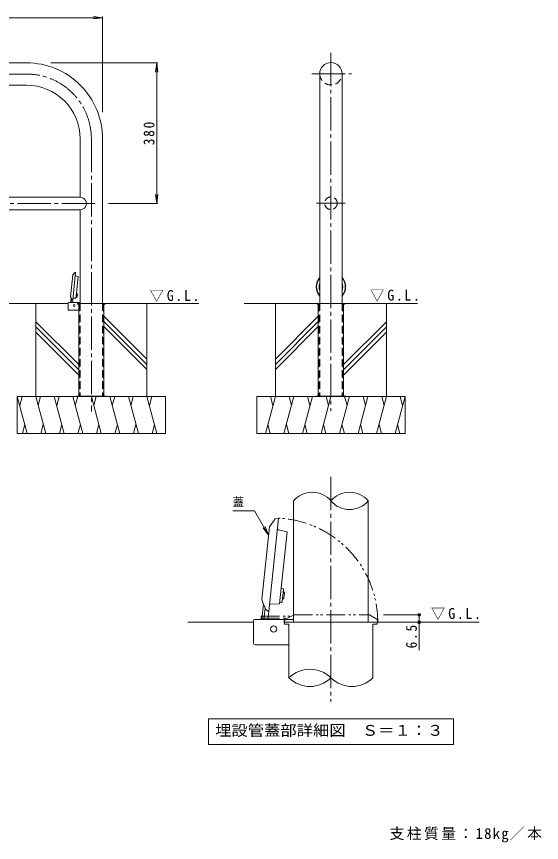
# Model space of a CAD drawing. Units: millimetres, scale not verified, with parts at other scales. Extents: x -1773 to 1813, y -1387 to 1146.
# Drawn here: x 397 to 1813, y -1117 to 1114 of the extents above; entities that cross this region are included whole.
import ezdxf
from ezdxf.enums import TextEntityAlignment as Align

# ---------------------------------------------------------------- set-up
doc = ezdxf.new("R2010")
doc.units = ezdxf.units.MM
doc.header["$LTSCALE"] = 10
doc.header["$PDMODE"] = 32
doc.header["$PDSIZE"] = 8
for name, pattern in [('CHAIN2', [12, 9, -1, 1, -1]), ('DASHED2', [3, 2, -1]), ('DOUBLE_CHAIN1', [8.8, 5, -1, 0.6, -0.6, 0.6, -1])]:
    doc.linetypes.add(name, pattern=pattern)
for name, color, linetype, lineweight in [('C-0', 4, 'Continuous', 9), ('C-1', 7, 'Continuous', 9), ('C-2', 3, 'Continuous', 9), ('C-3', 3, 'DASHED2', 9), ('C-4', 7, 'Continuous', 9), ('C-5', 7, 'Continuous', 9), ('C-6', 2, 'Continuous', 9), ('C-9', 7, 'Continuous', 9), ('C-B', 2, 'Continuous', 9), ('C-E', 6, 'Continuous', 5), ('D-0', 4, 'Continuous', 9), ('D-1', 3, 'Continuous', 9), ('D-4', 7, 'Continuous', 9), ('D-5', 7, 'Continuous', 9), ('D-6', 2, 'Continuous', 9), ('D-9', 7, 'Continuous', 9), ('D-B', 2, 'Continuous', 9), ('D-E', 4, 'Continuous', 9)]:
    doc.layers.add(name, color=color, linetype=linetype, lineweight=lineweight)
doc.styles.add('ＭＳ ゴシック', font='')
doc.styles.get('ＭＳ ゴシック').set_extended_font_data('MS Gothic')

msp = doc.modelspace()

# ---------------------------------------------------------------- linework, layer by layer
at = {"layer": 'C-0', "color": 7, "linetype": 'CHAIN2'}
for p, q in [((1245.25, 1016.02), (1245.25, 47.85)), ((1193.36, 959.5), (1300.39, 959.5)), ((-370.96, 958.61), (423.79, 958.61)), ((598.79, 783.61), (598.79, 46.96)), ((609.25, 608.86), (-370.96, 608.86)), ((1206.46, 609.75), (1283.59, 609.75))]:
    msp.add_line(p, q, dxfattribs=at)
at = {"layer": 'C-0'}
for p, q in [((542.88, 357.17), (549.09, 416.27)), ((553.7, 422.62), (549.09, 416.27)), ((556.24, 413.75), (563.23, 412.12)), ((542.88, 357.17), (544.06, 354.08)), ((549.92, 353.6), (557.1, 353.74)), ((561.29, 338.86), (598.79, 338.86)), ((561.29, 338.86), (561.29, 337.36)), ((561.29, 337.36), (564.79, 337.36)), ((564.79, 337.36), (564.79, 88.86)), ((636.29, 338.86), (598.79, 338.86)), ((632.79, 337.36), (632.79, 88.86)), ((632.79, 337.36), (636.29, 337.36)), ((636.29, 338.86), (636.29, 337.36)), ((636.29, 338.86), (636.29, 337.36)), ((1207.75, 338.86), (1227.75, 338.86)), ((1207.75, 338.86), (1207.75, 337.36)), ((1207.75, 338.86), (1207.75, 337.36)), ((1207.75, 337.36), (1211.25, 337.36)), ((1211.25, 337.36), (1211.25, 88.86)), ((1282.75, 338.86), (1262.75, 338.86)), ((1279.25, 337.36), (1279.25, 88.86)), ((1282.75, 337.36), (1279.25, 337.36)), ((1282.75, 338.86), (1282.75, 337.36))]:
    msp.add_line(p, q, dxfattribs=at)
at = {"layer": 'C-0', "linetype": 'DASHED2'}
for p, q in [((566.29, 337.36), (566.29, 88.86)), ((631.29, 337.36), (631.29, 88.86)), ((1212.75, 337.36), (1212.75, 88.86)), ((1277.75, 337.36), (1277.75, 88.86))]:
    msp.add_line(p, q, dxfattribs=at)
at = {"layer": 'C-0'}
for points in [[(548.41, 347.66), (556.37, 423.34), (553.7, 422.62)], [(563.23, 412.12), (558.44, 366.52), (558.44, 366.47)]]:
    msp.add_lwpolyline(points, dxfattribs=at)
at = {"layer": 'C-0', "color": 7, "linetype": 'CHAIN2'}
msp.add_arc((423.79, 783.61), 175, 0, 90.00024, dxfattribs=at)
at = {"layer": 'C-0'}
for centre, radius, start, end in [((556.47, 414.72), 1, 174, 256.87498), ((556.14, 423.07), 0.2, 354, 105.20602), ((548.22, 347.68), 0.2, 242.79398, 354), ((549.94, 352.6), 1, 91.12502, 174)]:
    msp.add_arc(centre, radius, start, end, dxfattribs=at)
at = {"layer": 'C-0', "linetype": 'DASHED2'}
for centre, start, end in [((564.79, 337.36), 0, 90), ((632.79, 337.36), 90, 180), ((1211.25, 337.36), 0, 90), ((1279.25, 337.36), 90, 180)]:
    msp.add_arc(centre, 1.5, start, end, dxfattribs=at)
at = {"layer": 'C-0'}
for major_axis, start_param, end_param in [((-4.16, 39.58), 0.7667625, 2.1642506), ((-4.06, 38.59), 0.7980163, 2.132987), ((-4.16, 39.58), 3.9038804, 5.3103083), ((-4.06, 38.59), 3.9348512, 5.2793375), ((-3.35, 31.83), 1.154745, 1.7762584), ((-3.35, 31.83), 4.2848321, 4.9293566)]:
    msp.add_ellipse((1245.31, 383.84), major_axis=major_axis, ratio=0.9945, start_param=start_param, end_param=end_param, dxfattribs=at)
at = {"layer": 'C-1', "color": 3}
for p, q in [((1215, 443.84), (1215, 338.86)), ((1275.5, 428.34), (1275.5, 338.86)), ((536.04, 322.16), (536.04, 339.66)), ((537.54, 341.16), (568.54, 341.16)), ((537.54, 320.66), (564.79, 320.66))]:
    msp.add_line(p, q, dxfattribs=at)
at = {"layer": 'C-1', "color": 4}
for p, q in [((558.44, 366.47), (557.1, 353.74)), ((544.06, 354.08), (545.97, 349.11)), ((545.97, 349.11), (548.12, 347.5))]:
    msp.add_line(p, q, dxfattribs=at)
at = {"layer": 'C-1'}
for p, q in [((558.79, 88.86), (638.79, 88.86)), ((558.79, 88.86), (558.79, 87.36)), ((586.29, 88.86), (586.29, 87.36)), ((611.29, 88.86), (611.29, 87.36)), ((638.79, 88.86), (638.79, 87.36)), ((1205.25, 88.86), (1205.25, 87.36)), ((1285.25, 88.86), (1205.25, 88.86)), ((1232.75, 88.86), (1232.75, 87.36)), ((1257.75, 88.86), (1257.75, 87.36)), ((1285.25, 88.86), (1285.25, 87.36))]:
    msp.add_line(p, q, dxfattribs=at)
at = {"layer": 'C-1', "color": 3}
for centre, start, end in [((537.54, 339.66), 90, 180), ((537.54, 322.16), 180, 270)]:
    msp.add_arc(centre, 1.5, start, end, dxfattribs=at)
at = {"layer": 'C-2'}
for p, q in [((-370.96, 988.86), (423.79, 988.86)), ((1215, 959.5), (1215, 409.47)), ((1275.5, 959.5), (1275.5, 409.54)), ((-370.96, 928.36), (423.79, 928.36)), ((568.54, 783.61), (568.54, 625.86)), ((629.04, 783.61), (629.04, 338.86)), ((-370.96, 625.86), (568.54, 625.86)), ((568.54, 591.86), (-370.96, 591.86)), ((568.54, 591.86), (568.54, 338.86))]:
    msp.add_line(p, q, dxfattribs=at)
at = {"layer": 'C-2', "linetype": 'DASHED2'}
msp.add_circle((1245.25, 609.75), 17, dxfattribs=at)
at = {"layer": 'C-2'}
for centre, radius, start, end in [((423.79, 783.61), 205.25, 0, 90.00023), ((1245.25, 959.5), 30.25, 0, 180), ((423.79, 783.61), 144.75, 0, 90.0002), ((568.54, 608.86), 17, 270, 90.00041)]:
    msp.add_arc(centre, radius, start, end, dxfattribs=at)
at = {"layer": 'C-2', "linetype": 'DASHED2'}
msp.add_arc((1245.25, 959.5), 30.25, 180.00047, 0.00047, dxfattribs=at)
at = {"layer": 'C-3'}
for p, q in [((568.54, 338.86), (568.54, 88.86)), ((629.04, 338.86), (629.04, 88.86)), ((1215, 338.86), (1215, 88.86)), ((1275.5, 338.86), (1275.5, 88.86))]:
    msp.add_line(p, q, dxfattribs=at)
at = {"layer": 'C-4'}
for p, q in [((-1370.96, 1110.75), (629.04, 1110.75)), ((629.04, 1110.75), (604.26, 1114.01)), ((629.04, 1110.75), (604.26, 1107.49)), ((629.04, 1113.75), (629.04, 855.69)), ((778.29, 988.86), (489.33, 988.86)), ((775.29, 988.86), (772.03, 964.07)), ((775.29, 988.86), (775.29, 608.86)), ((775.29, 988.86), (778.55, 964.07)), ((775.29, 608.86), (772.03, 633.64)), ((775.29, 608.86), (778.55, 633.64)), ((778.29, 608.86), (645.21, 608.86))]:
    msp.add_line(p, q, dxfattribs=at)
at = {"layer": 'C-6'}
for p, q in [((559.91, 357.51), (559.51, 357.56)), ((560.79, 358.23), (559.59, 358.35)), ((559.91, 357.51), (560.79, 358.23)), ((561.25, 362.6), (560.05, 362.73)), ((560.53, 363.48), (560.14, 363.52)), ((560.53, 363.48), (561.25, 362.6)), ((560.79, 358.23), (561.25, 362.6)), ((542.9, 341.16), (544.22, 353.67))]:
    msp.add_line(p, q, dxfattribs=at)
at = {"layer": 'C-9'}
for p, q in [((544.51, 341.16), (545.48, 350.39)), ((547.73, 341.16), (548.41, 347.66))]:
    msp.add_line(p, q, dxfattribs=at)
at = {"layer": 'C-B'}
for p, q in [((559.99, 366.3), (558.44, 366.47)), ((560.35, 365.51), (559.3, 355.57)), ((560.35, 365.51), (559.99, 366.3)), ((558.79, 354.87), (557.23, 355.03)), ((559.3, 355.57), (558.79, 354.87))]:
    msp.add_line(p, q, dxfattribs=at)
at = {"layer": 'C-E'}
for p, q in [((-1277.96, 338.86), (536.04, 338.86)), ((448.79, 87.36), (448.79, 338.86)), ((636.29, 338.86), (888.62, 338.86)), ((748.79, 87.36), (748.79, 338.86)), ((1011.03, 338.86), (1478.65, 338.86)), ((1095.25, 87.36), (1095.25, 338.86)), ((1395.25, 87.36), (1395.25, 338.86)), ((632.79, 304.67), (748.79, 188.67)), ((632.79, 290.53), (748.79, 174.53)), ((1211.25, 304.67), (1095.25, 188.67)), ((1211.25, 290.53), (1095.25, 174.53)), ((448.79, 289.79), (564.79, 173.79)), ((448.79, 275.65), (564.79, 159.65)), ((632.79, 276.39), (748.79, 160.39)), ((1211.25, 276.39), (1095.25, 160.39)), ((1395.25, 289.79), (1279.25, 173.79)), ((1395.25, 275.65), (1279.25, 159.65)), ((448.79, 261.5), (564.79, 145.5)), ((1395.25, 261.5), (1279.25, 145.5)), ((398.79, -12.64), (398.79, 87.36)), ((798.79, 87.36), (398.79, 87.36)), ((398.79, 87.36), (425.59, -12.64)), ((411.84, 87.36), (405.32, 63.01)), ((448.79, 87.36), (475.59, -12.64)), ((461.84, 87.36), (455.32, 63.01)), ((498.79, 87.36), (525.59, -12.64)), ((511.84, 87.36), (505.32, 63.01)), ((548.79, 87.36), (575.59, -12.64)), ((561.84, 87.36), (555.32, 63.01)), ((598.79, 87.36), (625.59, -12.64)), ((611.84, 87.36), (605.32, 63.01)), ((648.79, 87.36), (675.59, -12.64)), ((661.84, 87.36), (655.32, 63.01)), ((698.79, 87.36), (725.59, -12.64)), ((711.84, 87.36), (705.32, 63.01)), ((748.79, 87.36), (775.59, -12.64)), ((761.84, 87.36), (755.32, 63.01)), ((798.79, -12.64), (798.79, 87.36)), ((1045.25, 87.36), (1445.25, 87.36)), ((1045.25, -12.64), (1045.25, 87.36)), ((1095.25, 87.36), (1068.45, -12.64)), ((1082.2, 87.36), (1088.72, 63.01)), ((1145.25, 87.36), (1118.45, -12.64)), ((1132.2, 87.36), (1138.72, 63.01)), ((1195.25, 87.36), (1168.45, -12.64)), ((1182.2, 87.36), (1188.72, 63.01)), ((1245.25, 87.36), (1218.45, -12.64)), ((1232.2, 87.36), (1238.72, 63.01)), ((1295.25, 87.36), (1268.45, -12.64)), ((1282.2, 87.36), (1288.72, 63.01)), ((1345.25, 87.36), (1318.45, -12.64)), ((1332.2, 87.36), (1338.72, 63.01)), ((1395.25, 87.36), (1368.45, -12.64)), ((1382.2, 87.36), (1388.72, 63.01)), ((1445.25, 87.36), (1418.45, -12.64)), ((1432.2, 87.36), (1438.72, 63.01)), ((1445.25, -12.64), (1445.25, 87.36)), ((412.54, -12.64), (419.06, 11.71)), ((462.54, -12.64), (469.06, 11.71)), ((512.54, -12.64), (519.06, 11.71)), ((562.54, -12.64), (569.06, 11.71)), ((612.54, -12.64), (619.06, 11.71)), ((662.54, -12.64), (669.06, 11.71)), ((712.54, -12.64), (719.06, 11.71)), ((762.54, -12.64), (769.06, 11.71)), ((1081.5, -12.64), (1074.98, 11.71)), ((1131.5, -12.64), (1124.98, 11.71)), ((1181.5, -12.64), (1174.98, 11.71)), ((1231.5, -12.64), (1224.98, 11.71)), ((1281.5, -12.64), (1274.98, 11.71)), ((1331.5, -12.64), (1324.98, 11.71)), ((1381.5, -12.64), (1374.98, 11.71)), ((1431.5, -12.64), (1424.98, 11.71)), ((798.79, -12.64), (398.79, -12.64)), ((1045.25, -12.64), (1445.25, -12.64))]:
    msp.add_line(p, q, dxfattribs=at)
at = {"layer": 'C-E', "color": 4, "lineweight": 9}
msp.add_circle((552.44, 333.36), 2.5, dxfattribs=at)
at = {"layer": 'D-0', "color": 7, "linetype": 'CHAIN2'}
msp.add_line((1245.25, -129.63), (1245.25, -737.32), dxfattribs=at)
at = {"layer": 'D-0'}
for p, q in [((1077.32, -492.63), (1103.74, -241.31)), ((1094.95, -242.76), (1079.58, -263.91)), ((1102.9, -240.6), (1094.95, -242.76)), ((1058.87, -460.93), (1079.58, -263.91)), ((1103.41, -272.34), (1126.72, -277.77)), ((1058.87, -460.93), (1062.82, -471.2)), ((1082.34, -472.84), (1106.27, -472.37)), ((1120.25, -521.95), (1120.25, -526.95)), ((1120.25, -521.95), (1369.5, -521.95)), ((1120.25, -526.95), (1131.91, -526.95)), ((1131.91, -526.95), (1131.91, -672.18)), ((1358.58, -526.95), (1370.25, -526.95)), ((1358.58, -526.95), (1358.58, -672.18)), ((1370.25, -521.95), (1370.25, -526.95)), ((1370.25, -521.95), (1370.25, -526.95))]:
    msp.add_line(p, q, dxfattribs=at)
at = {"layer": 'D-0', "linetype": 'DOUBLE_CHAIN1'}
for p, q in [((1145.23, -501.95), (1138.69, -505.28)), ((1145.23, -501.95), (1349.49, -501.95)), ((1118.9, -521.95), (1371.61, -521.95))]:
    msp.add_line(p, q, dxfattribs=at)
at = {"layer": 'D-0'}
msp.add_lwpolyline([(1126.72, -277.77), (1110.75, -429.75), (1110.73, -429.93)], dxfattribs=at)
at = {"layer": 'D-0', "linetype": 'DOUBLE_CHAIN1'}
for points in [[(1138.69, -505.28), (1122.86, -513.36), (1118.27, -521.04)], [(1372.23, -521.04), (1369.25, -513.36), (1349.49, -501.95)]]:
    msp.add_lwpolyline(points, dxfattribs=at)
at = {"layer": 'D-0'}
for centre, radius, start, end in [((1103.07, -241.24), 0.667, 354, 105.20602), ((1104.17, -269.09), 3.33, 174, 256.87498), ((1082.4, -476.17), 3.33, 91.12502, 174), ((1076.66, -492.56), 0.667, 242.79398, 354), ((1118.9, -521.28), 0.667, 158.79398, 270), ((1188.58, -729.33), 80.48, 45.23975, 134.76025), ((1188.58, -615.04), 80.48, 225.23975, 314.76025), ((1301.91, -615.04), 80.48, 225.23975, 314.76025)]:
    msp.add_arc(centre, radius, start, end, dxfattribs=at)
at = {"layer": 'D-0', "linetype": 'DOUBLE_CHAIN1'}
for centre, radius, start, end in [((1090.26, -521.95), 281.35, 0, 87.23974), ((1371.61, -521.28), 0.667, 270, 21.20602)]:
    msp.add_arc(centre, radius, start, end, dxfattribs=at)
at = {"layer": 'D-1'}
for p, q in [((1144.41, -521.95), (1144.41, -194.36)), ((1346.08, -521.95), (1346.08, -194.36)), ((1036.08, -577.62), (1036.08, -519.28)), ((1041.08, -514.28), (1144.41, -514.28)), ((1041.08, -582.62), (1131.91, -582.62))]:
    msp.add_line(p, q, dxfattribs=at)
at = {"layer": 'D-1', "color": 4}
for p, q in [((1110.73, -429.93), (1106.27, -472.37)), ((1062.82, -471.2), (1069.19, -487.8)), ((1069.19, -487.8), (1076.35, -493.16))]:
    msp.add_line(p, q, dxfattribs=at)
at = {"layer": 'D-1'}
for centre, radius, start, end in [((1194.83, -237.16), 66.14, 40.32968, 139.67032), ((1295.66, -237.16), 66.14, 40.32968, 139.67032), ((1295.66, -151.56), 66.14, 220.32968, 319.67032), ((1041.08, -519.28), 5, 90, 180), ((1041.08, -577.62), 5, 180, 270)]:
    msp.add_arc(centre, radius, start, end, dxfattribs=at)
at = {"layer": 'D-4'}
for p, q in [((1486.37, -501.95), (1387.32, -501.95)), ((1483.37, -501.95), (1483.37, -597.18)), ((1486.37, -521.95), (1409.44, -521.95))]:
    msp.add_line(p, q, dxfattribs=at)
for p in [(1483.37, -501.95), (1483.37, -521.95)]:
    msp.add_point(p, dxfattribs=at)
at = {"layer": 'D-5'}
for p, q in [((1039.33, -221.4), (980.52, -221.4)), ((1077.16, -286.92), (1039.33, -221.4)), ((1077.16, -286.92), (1061.94, -267.09)), ((1077.16, -286.92), (1067.59, -263.83)), ((914.75, -782.52), (1575.75, -782.52)), ((914.75, -782.52), (914.75, -852.52)), ((1575.75, -782.52), (1575.75, -852.52)), ((914.75, -852.52), (1575.75, -852.52))]:
    msp.add_line(p, q, dxfattribs=at)
at = {"layer": 'D-6'}
for p, q in [((1120.1, -442.82), (1116.12, -442.4)), ((1117.72, -439.89), (1116.4, -439.75)), ((1117.72, -439.89), (1120.1, -442.82)), ((1118.56, -457.4), (1120.1, -442.82)), ((1115.63, -459.78), (1114.31, -459.64)), ((1118.56, -457.4), (1114.59, -456.98)), ((1115.63, -459.78), (1118.56, -457.4)), ((1058.96, -514.28), (1063.34, -472.57))]:
    msp.add_line(p, q, dxfattribs=at)
at = {"layer": 'D-6', "linetype": 'DOUBLE_CHAIN1'}
for q in [(1137.39, -505.95), (1056.55, -514.28)]:
    msp.add_line((1056.55, -505.95), q, dxfattribs=at)
at = {"layer": 'D-6', "color": 6, "lineweight": 5}
for p, q in [((1036.08, -521.95), (858.66, -521.95)), ((1369.5, -521.95), (1645.27, -521.95))]:
    msp.add_line(p, q, dxfattribs=at)
at = {"layer": 'D-9'}
for p, q in [((1064.32, -514.28), (1067.55, -483.53)), ((1075.05, -514.28), (1077.32, -492.63))]:
    msp.add_line(p, q, dxfattribs=at)
at = {"layer": 'D-9', "linetype": 'DOUBLE_CHAIN1'}
msp.add_line((1056.55, -511.28), (1126.93, -511.28), dxfattribs=at)
at = {"layer": 'D-B'}
for p, q in [((1115.92, -430.48), (1110.73, -429.93)), ((1117.09, -433.12), (1113.61, -466.27)), ((1117.09, -433.12), (1115.92, -430.48)), ((1111.91, -468.6), (1106.72, -468.06)), ((1113.61, -466.27), (1111.91, -468.6))]:
    msp.add_line(p, q, dxfattribs=at)
at = {"layer": 'D-E'}
msp.add_circle((1090.75, -540.28), 8.33, dxfattribs=at)

# ---------------------------------------------------------------- texts
at = {"layer": 'C-4', "color": 2, "insert": (769.29, 766.36), "char_height": 29.33, "attachment_point": 7, "rotation": 90, "style": 'ＭＳ ゴシック'}
msp.add_mtext('\\T1.27;\\W0.9;380', dxfattribs=at)
at = {"layer": 'C-5', "color": 2, "char_height": 29.33, "attachment_point": 7, "style": 'ＭＳ ゴシック'}
for s, insert in [('\\T1.22;\\W0.95;▽G.L.', (755.91, 343.2)), ('\\T1.22;\\W0.95;▽G.L.', (1350.91, 344.09)), ('\\T1.16;支柱質量：18kg／本', (1403.49, -1116.84))]:
    msp.add_mtext(s, dxfattribs=dict(at, insert=insert))
at = {"layer": 'D-4', "color": 2, "insert": (1515.38, -515.61), "char_height": 29.33, "attachment_point": 7, "style": 'ＭＳ ゴシック'}
msp.add_mtext('\\T1.22;\\W0.95;▽G.L.', dxfattribs=at)
at = {"layer": 'D-4', "color": 2, "insert": (1477.46, -592.59), "char_height": 29.33, "attachment_point": 7, "rotation": 90, "style": 'ＭＳ ゴシック'}
msp.add_mtext('\\T1.27;\\W0.9;6.5', dxfattribs=at)
at = {"layer": 'D-5', "style": 'ＭＳ ゴシック'}
msp.add_text('蓋', height=21.99, dxfattribs=at).set_placement((980.52, -214.73), align=Align.BOTTOM_LEFT)
at = {"layer": 'D-5', "color": 2, "style": 'ＭＳ ゴシック', "width": 1.1}
msp.add_text('埋設管蓋部詳細図\u3000Ｓ＝１：３', height=29.33, dxfattribs=at).set_placement((932.75, -837.52), align=Align.BOTTOM_LEFT)

doc.saveas('drawing.dxf')
